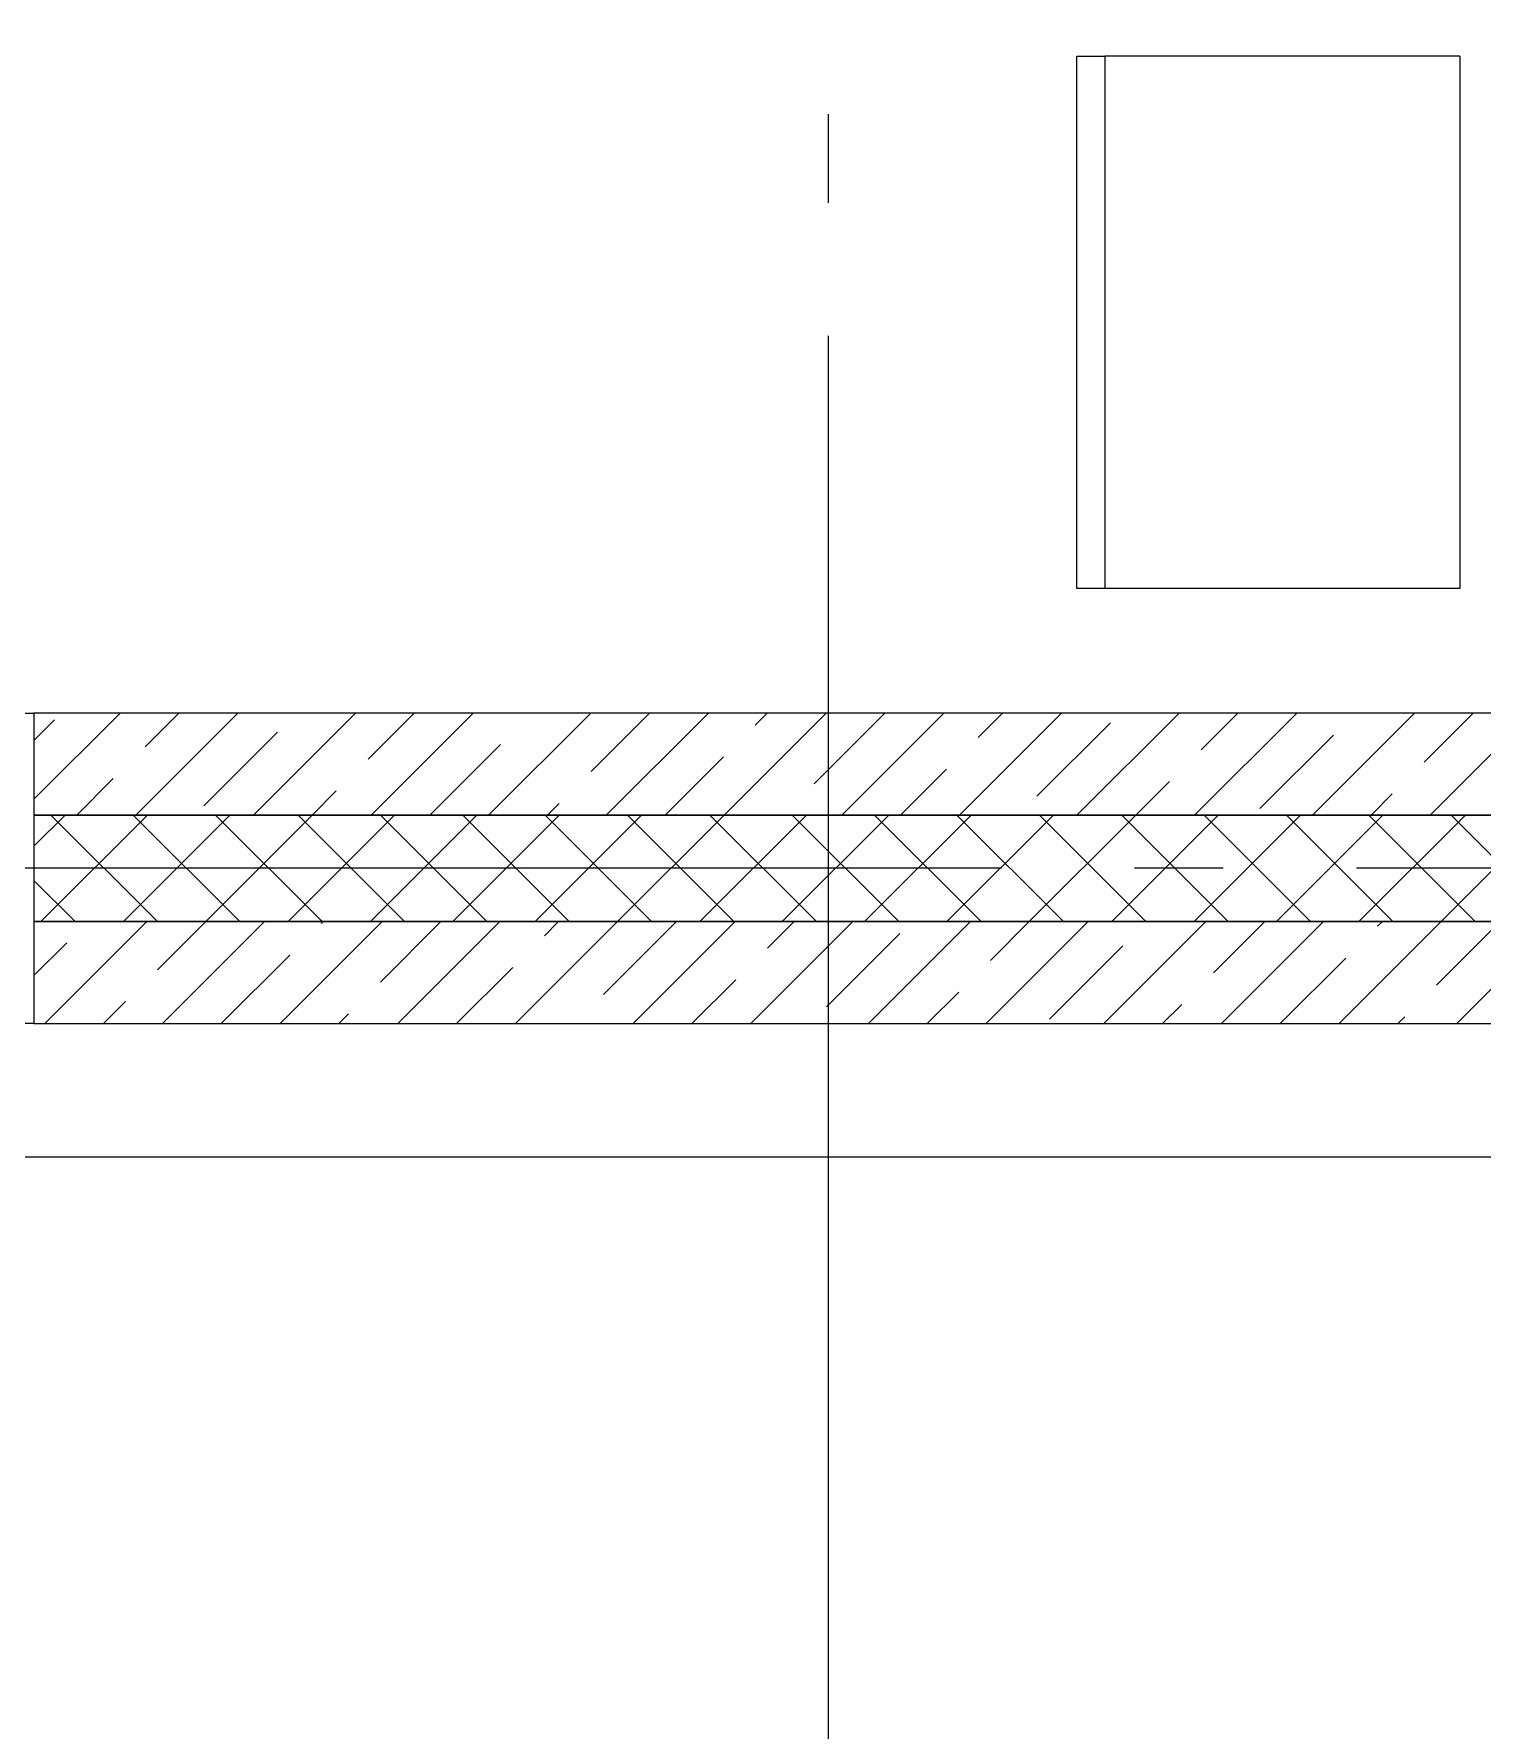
# Model space of a CAD drawing. Header units: inches. Extents: x -21163 to 11874, y -14995 to 6550.
# Drawn here: x -5646 to -4014, y -8635 to -6724 of the extents above; entities that cross this region are included whole.
import ezdxf

# ---------------------------------------------------------------- set-up
doc = ezdxf.new("R2010")
doc.units = ezdxf.units.IN
doc.header["$MEASUREMENT"] = 0
doc.linetypes.add('CONTI', pattern=[0])
doc.linetypes.add('GOST2.303 5', pattern=[24, 20, -1.5, 1, -1.5])
doc.layers.add('axis_dim', color=8, linetype='CONTI')
for name, color, linetype, lineweight in [('doors_windows', 8, 'Continuous', 5), ('furniture', 8, 'Continuous', 0), ('stair1', 8, 'Continuous', 15), ('Wall2', 8, 'Continuous', 5)]:
    doc.layers.add(name, color=color, linetype=linetype, lineweight=lineweight)

# ---------------------------------------------------------------- blocks, each defined once
blk = doc.blocks.new('furn06')
at = {"layer": 'furniture', "ltscale": 20}
for p, q in [((27957.1, 69591.3), (27557.1, 69591.3)), ((27557.1, 69591.3), (27557.1, 68991.3)), ((27957.1, 69591.3), (27957.1, 68991.3)), ((27957.1, 68991.3), (27557.1, 68991.3))]:
    blk.add_line(p, q, dxfattribs=at)
blk.add_lwpolyline([(27557.1, 68991.3), (27525.7, 68991.3), (27525.7, 69591.3), (27557.1, 69591.3)], close=True, dxfattribs=at)

msp = doc.modelspace()

# ---------------------------------------------------------------- linework, layer by layer
at = {"layer": 'axis_dim', "linetype": 'GOST2.303 5', "lineweight": 25, "ltscale": 100}
for points in [[(-4750.6, -2264), (-4750.6, -7664)], [(244.6, -7664), (-18161.6, -7664)], [(-4750.6, -7664), (-4750.6, -10307.9)]]:
    msp.add_lwpolyline(points, dxfattribs=at)
at = {"layer": 'doors_windows', "lineweight": 20, "ltscale": 50}
msp.add_lwpolyline([(-7245.5, -7489), (-5645.5, -7489), (-5645.5, -7839), (-7245.5, -7839)], close=True, dxfattribs=at)
at = {"layer": 'stair1', "ltscale": 75}
msp.add_lwpolyline([(-13825.6, -7839), (-13825.6, -7989), (2924.9, -7989), (2924.9, -7839)], dxfattribs=at)
at = {"layer": 'Wall2', "ltscale": 100}
for points in [[(-5645.5, -7586), (-5548.5, -7489)], [(-1025.6, -7489), (-5645.5, -7489)], [(-5645.5, -7489), (-5645.5, -7604)], [(-5530.9, -7604), (-5415.9, -7489)], [(-5520.3, -7527.1), (-5482.2, -7489)], [(-5398.3, -7604), (-5283.3, -7489)], [(-5269.1, -7541), (-5217, -7489)], [(-5265.7, -7604), (-5150.7, -7489)], [(-5133.2, -7604), (-5018.2, -7489)], [(-5017.8, -7555), (-4951.9, -7489)], [(-5000.6, -7604), (-4885.6, -7489)], [(-4868, -7604), (-4753, -7489)], [(-4832.9, -7502.6), (-4819.3, -7489)], [(-4766.6, -7568.9), (-4686.7, -7489)], [(-4735.4, -7604), (-4620.4, -7489)], [(-4602.8, -7604), (-4487.8, -7489)], [(-4581.6, -7516.5), (-4554.1, -7489)], [(-4470.3, -7604), (-4355.3, -7489)], [(-4337.7, -7604), (-4222.7, -7489)], [(-4330.4, -7530.4), (-4289, -7489)], [(-4205.1, -7604), (-4090.1, -7489)], [(-4079.2, -7544.4), (-4023.8, -7489)], [(-4072.5, -7604), (-3957.5, -7489)], [(-5645.5, -7519.8), (-5622.4, -7496.6)], [(-5454, -7593.4), (-5371.2, -7510.5)], [(-4515.4, -7582.8), (-4432.5, -7499.9)], [(-5199.5, -7604), (-5119.9, -7524.5)], [(-4264.1, -7596.7), (-4181.2, -7513.9)], [(-4934.3, -7604), (-4868.7, -7538.4)], [(-5597.2, -7604), (-5556.1, -7562.9)], [(-4669.1, -7604), (-4617.4, -7552.3)], [(-4404, -7604), (-4366.2, -7566.2)], [(-5332, -7604), (-5304.9, -7576.8)], [(-4138.8, -7604), (-4115, -7580.2)], [(-5645.5, -7639.1), (-5610.5, -7604)], [(-1025.6, -7604), (-5645.5, -7604)], [(-5645.5, -7604), (-5645.5, -7724)], [(-5645.5, -7604), (-1025.6, -7604)], [(-5637.7, -7724), (-5517.7, -7604)], [(-5506.4, -7724), (-5626.4, -7604)], [(-5544.8, -7724), (-5424.8, -7604)], [(-5413.6, -7724), (-5533.6, -7604)], [(-5452, -7724), (-5332, -7604)], [(-5320.8, -7724), (-5440.8, -7604)], [(-5359.2, -7724), (-5239.2, -7604)], [(-5228, -7724), (-5348, -7604)], [(-5266.4, -7724), (-5146.4, -7604)], [(-5135.2, -7724), (-5255.2, -7604)], [(-5173.6, -7724), (-5053.6, -7604)], [(-5042.4, -7724), (-5162.4, -7604)], [(-5080.8, -7724), (-4960.8, -7604)], [(-4949.6, -7724), (-5069.6, -7604)], [(-5066.9, -7604), (-5053.6, -7590.8)], [(-4988, -7724), (-4868, -7604)], [(-4856.8, -7724), (-4976.8, -7604)], [(-4895.2, -7724), (-4775.2, -7604)], [(-4763.9, -7724), (-4883.9, -7604)], [(-4802.4, -7724), (-4682.4, -7604)], [(-4671.1, -7724), (-4791.1, -7604)], [(-4709.6, -7724), (-4589.6, -7604)], [(-4578.3, -7724), (-4698.3, -7604)], [(-4616.8, -7724), (-4496.8, -7604)], [(-4485.5, -7724), (-4605.5, -7604)], [(-4524, -7724), (-4404, -7604)], [(-4392.7, -7724), (-4512.7, -7604)], [(-4431.2, -7724), (-4311.2, -7604)], [(-4299.9, -7724), (-4419.9, -7604)], [(-4338.3, -7724), (-4218.3, -7604)], [(-4207.1, -7724), (-4327.1, -7604)], [(-4245.5, -7724), (-4125.5, -7604)], [(-4114.3, -7724), (-4234.3, -7604)], [(-4152.7, -7724), (-4032.7, -7604)], [(-4021.5, -7724), (-4141.5, -7604)], [(-4059.9, -7724), (-3939.9, -7604)], [(-3928.7, -7724), (-4048.7, -7604)], [(-5599.2, -7724), (-5645.5, -7677.7)], [(-1025.6, -7724), (-5645.5, -7724)], [(-5645.5, -7724), (-5645.5, -7839)], [(-5645.5, -7724), (-1025.6, -7724)], [(-5633.3, -7839), (-5518.3, -7724)], [(-5506.4, -7778.4), (-5452, -7724)], [(-5500.7, -7839), (-5385.7, -7724)], [(-5368.2, -7839), (-5253.2, -7724)], [(-5321.5, -7726), (-5319.5, -7724)], [(-5255.2, -7792.3), (-5186.9, -7724)], [(-5235.6, -7839), (-5120.6, -7724)], [(-5103, -7839), (-4988, -7724)], [(-5070.2, -7739.9), (-5054.3, -7724)], [(-5003.9, -7806.2), (-4921.7, -7724)], [(-4970.4, -7839), (-4855.4, -7724)], [(-4837.8, -7839), (-4722.8, -7724)], [(-4819, -7753.8), (-4789.1, -7724)], [(-4752.7, -7820.1), (-4669.8, -7737.3)], [(-4705.3, -7839), (-4590.3, -7724)], [(-4572.7, -7839), (-4457.7, -7724)], [(-4567.7, -7767.8), (-4524, -7724)], [(-4440.1, -7839), (-4325.1, -7724)], [(-4316.5, -7781.7), (-4258.8, -7724)], [(-4307.5, -7839), (-4192.5, -7724)], [(-4174.9, -7839), (-4059.9, -7724)], [(-4131.5, -7729.3), (-4126.2, -7724)], [(-4065.2, -7795.6), (-3993.6, -7724)], [(-4042.3, -7839), (-3927.3, -7724)], [(-5645.5, -7784.9), (-5608.5, -7747.9)], [(-4501.4, -7834), (-4418.6, -7751.2)], [(-5434.5, -7839), (-5357.3, -7761.8)], [(-5169.3, -7839), (-5106, -7775.7)], [(-4241.2, -7839), (-4167.3, -7765.1)], [(-4904.1, -7839), (-4854.8, -7789.6)], [(-5567, -7839), (-5542.2, -7814.2)], [(-4639, -7839), (-4603.5, -7803.6)], [(-4373.8, -7839), (-4352.3, -7817.5)], [(-5301.9, -7839), (-5291, -7828.1)], [(-4108.6, -7839), (-4101, -7831.4)], [(-5645.5, -7839), (-1025.6, -7839)]]:
    msp.add_lwpolyline(points, dxfattribs=at)

# ---------------------------------------------------------------- block references
at = {"layer": 'furniture'}
msp.add_blockref('furn06', (-31996.1, -76340.1), dxfattribs=at)

doc.saveas('drawing.dxf')
